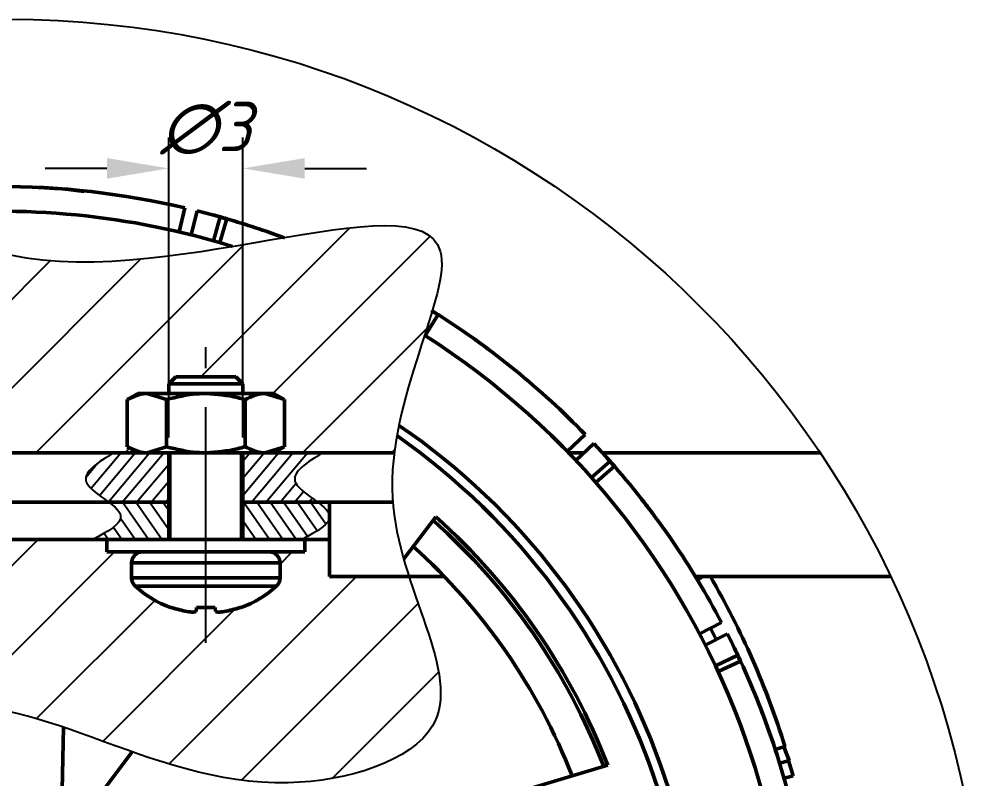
# Model space of a CAD drawing. Header units: inches. Extents: x -1846 to 3013, y 0 to 1997.
# Drawn here: x 881.2 to 959.3, y 404.9 to 466.3 of the extents above; entities that cross this region are included whole.
import ezdxf

# ---------------------------------------------------------------- set-up
doc = ezdxf.new("R2010")
doc.units = ezdxf.units.IN
doc.linetypes.add('CENTER2', pattern=[28.575000000000003, 19.05, -3.175, 3.175, -3.175])
for name, color, linetype, lineweight in [('Basic', 7, 'Continuous', 50), ('Center', 1, 'CENTER2', 25), ('Thin', 3, 'Continuous', 25)]:
    doc.layers.add(name, color=color, linetype=linetype, lineweight=lineweight)
doc.styles.get("Standard").update_dxf_attribs({"font": '', "height": 4})
doc.styles.get('Standard').set_extended_font_data('TCVN 7284', italic=True)
doc.dimstyles.new('TCVN 7284', dxfattribs={"dimscale": 2, "dimtxt": 4, "dimasz": 2.5, "dimexe": 1.25, "dimexo": 0.625, "dimtad": 1, "dimtoh": 1, "dimdec": 0, "dimlfac": 0.66, "dimtxsty": 'Standard', "dimcen": 2.5, "dimclrd": 7, "dimclre": 7, "dimclrt": 7, "dimadec": 0, "dimazin": 0, "dimtfac": 1, "dimtdec": 0, "dimtofl": 0, "dimtmove": 0, "dimatfit": 3, "dimfxl": 1, "dimlwd": 25, "dimlwe": 25, "dimarcsym": 0})
pattern_1 = [(45, (176.6523701505866, -820.6330048262564), (-3.592102448427662, 3.592102448427662), [])]

# ---------------------------------------------------------------- blocks, each defined once
blk = doc.blocks.new('*D11')
at = {"layer": 'Basic', "color": 7, "linetype": 'Continuous', "lineweight": 25, "transparency": 16777216}
for p, q in [((893.2724919012253, 432.4950244514224), (893.2724919012253, 456.748732248861)), ((899.2724919012253, 432.4950244514224), (899.2724919012253, 456.748732248861)), ((888.2724919012253, 454.248732248861), (883.2724919012253, 454.248732248861)), ((904.2724919012253, 454.248732248861), (909.2724919012253, 454.248732248861))]:
    blk.add_line(p, q, dxfattribs=at)
at = {"layer": 'Basic', "color": 7, "transparency": 16777216}
for points in [[(888.2724919012253, 455.0820655821943), (888.2724919012253, 453.4153989155276), (893.2724919012253, 454.248732248861)], [(904.2724919012253, 455.0820655821943), (904.2724919012253, 453.4153989155276), (899.2724919012253, 454.248732248861)]]:
    blk.add_solid(points, dxfattribs=at)
at = {"layer": 'Defpoints', "color": 0, "transparency": 16777216}
for p in [(899.2724919012253, 454.248732248861), (893.2724919012253, 431.2450244514224), (899.2724919012253, 431.2450244514224)]:
    blk.add_point(p, dxfattribs=at)
at = {"layer": 'Basic', "color": 7, "transparency": 16777216, "insert": (896.2724919012253, 457.498732248861), "char_height": 4, "attachment_point": 5}
blk.add_mtext('∅3', dxfattribs=at)

msp = doc.modelspace()

# ---------------------------------------------------------------- hatches: boundary and pattern name
at = {"layer": 'Thin'}
h = msp.add_hatch(dxfattribs=at)
h.set_pattern_fill('ANSI31', color=256, scale=1.6)
h.set_pattern_definition(pattern_1)
edge = h.paths.add_edge_path()
edge.add_spline(control_points=[(913.9636573253802, 440.7578021286162), (914.1680311053133, 441.3891377972058), (914.3628704938055, 441.9973595599066), (914.5384663391196, 442.5778963438869)], knot_values=[38.11097613657608, 38.11097613657608, 38.11097613657608, 38.11097613657608, 38.58466875949338, 38.58466875949338, 38.58466875949338, 38.58466875949338], degree=3, periodic=0)
edge.add_spline(control_points=[(914.5384663391196, 442.5778963438869), (914.5539243646581, 442.6290020657615), (914.5692332603385, 442.6798932399855), (914.5843864024591, 442.7305667481186)], knot_values=[38.58466875949338, 38.58466875949338, 38.58466875949338, 38.58466875949338, 38.62636879316722, 38.62636879316722, 38.62636879316722, 38.62636879316722], degree=3, periodic=0)
edge.add_spline(control_points=[(914.5843864024591, 442.7305667481186), (914.5844460759345, 442.7307663017344), (914.5845057469924, 442.7309658519747), (914.5845654156365, 442.7311653988394)], knot_values=[38.62636879316722, 38.62636879316722, 38.62636879316722, 38.62636879316722, 38.62653300900323, 38.62653300900323, 38.62653300900323, 38.62653300900323], degree=3, periodic=0)
edge.add_spline(control_points=[(914.5845654156365, 442.7311653988394), (915.1892397233387, 444.7533474926917), (916.4608808251869, 450.72858260604), (909.2232283465728, 449.7741316152322), (902.5769009365386, 448.646451562783)], knot_values=[38.62653300900323, 38.62653300900323, 38.62653300900323, 38.62653300900323, 40.29067503344459, 44.56123976571877, 44.56123976571877, 44.56123976571877, 44.56123976571877], degree=3, periodic=0)
edge.add_spline(control_points=[(902.5769009365386, 448.646451562783), (902.5764222557718, 448.6463703451844), (902.5759435675463, 448.6462891252989), (902.5754648718612, 448.6462079031279)], knot_values=[44.56123976571877, 44.56123976571877, 44.56123976571877, 44.56123976571877, 44.56154733967228, 44.56154733967228, 44.56154733967228, 44.56154733967228], degree=3, periodic=0)
edge.add_spline(control_points=[(902.5754648718612, 448.6462079031279), (901.2461807641012, 448.4206630642319), (899.8593802214946, 448.1774932892862), (898.4388063432361, 447.9418765564545)], knot_values=[44.56154733967228, 44.56154733967228, 44.56154733967228, 44.56154733967228, 45.41564563453576, 45.41564563453576, 45.41564563453576, 45.41564563453576], degree=3, periodic=0)
edge.add_spline(control_points=[(898.4388063432361, 447.9418765564545), (891.9845651794894, 446.8713745296435), (881.8750345055123, 445.5784742334912), (874.8223009023386, 449.3160827869232), (872.8804836521658, 450.438192415318)], knot_values=[45.41564563453576, 45.41564563453576, 45.41564563453576, 45.41564563453576, 49.29615931774714, 50.90130278334827, 50.90130278334827, 50.90130278334827, 50.90130278334827], degree=3, periodic=0)
edge.add_spline(control_points=[(872.8804836521658, 450.438192415318), (869.6677869695523, 452.2946997052562), (863.7708912645267, 456.2566732667527), (856.6163414801031, 452.9034155879202), (852.9549497168991, 451.1873621093481)], knot_values=[50.90130278334827, 50.90130278334827, 50.90130278334827, 50.90130278334827, 53.55697961730271, 56.34055631967582, 56.34055631967582, 56.34055631967582, 56.34055631967582], degree=3, periodic=0)
edge.add_spline(control_points=[(852.9549497168991, 451.1873621093481), (849.5420851459439, 447.7005452365196), (846.1292205749887, 444.2137283636915), (844.7935680240553, 440.5186780611151)], knot_values=[0, 0, 0, 0, 3.105272690179789, 3.105272690179789, 3.105272690179789, 3.105272690179789], degree=3, periodic=0)
edge.add_spline(control_points=[(844.7935680240553, 440.5186780611151), (844.2165232906791, 438.9222978384518), (843.8821817347125, 436.0345758450616), (845.2792879348754, 432.9732821116603), (846.0279891436749, 431.6355513383072)], knot_values=[3.105272690179789, 3.105272690179789, 3.105272690179789, 3.105272690179789, 4.446850071446828, 5.474395939148155, 5.474395939148155, 5.474395939148155, 5.474395939148155], degree=3, periodic=0)
edge.add_spline(control_points=[(846.0279891436749, 431.6355513383072), (846.0385603851437, 431.6166633295005), (846.0491600835667, 431.5977733323156), (846.0597877239125, 431.5788814105857)], knot_values=[5.474395939148155, 5.474395939148155, 5.474395939148155, 5.474395939148155, 5.48890431092603, 5.48890431092603, 5.48890431092603, 5.48890431092603], degree=3, periodic=0)
edge.add_spline(control_points=[(846.0597877239125, 431.5788814105857), (846.1223563247995, 431.4676581218449), (846.1858934163756, 431.3563681267718), (846.2502939005999, 431.2450244514224)], knot_values=[5.48890431092603, 5.48890431092603, 5.48890431092603, 5.48890431092603, 5.574320122325622, 5.574320122325622, 5.574320122325622, 5.574320122325622], degree=3, periodic=0)
edge.add_line((846.2502939006008, 431.2450244514224), (858.7724919012262, 431.2450244514224))
edge.add_line((858.7724919012253, 431.2450244514224), (857.9216389401399, 431.7362646375462))
edge.add_line((857.9216389401399, 431.7362646375462), (857.9216389401399, 435.5537842652988))
edge.add_line((857.9216389401399, 435.5537842652988), (858.7724919012253, 436.0450244514226))
edge.add_line((858.7724919012253, 436.0450244514226), (859.509352180411, 436.0450244514226))
edge.add_line((859.509352180411, 436.0450244514226), (861.2724919012253, 436.0450244514226))
edge.add_line((861.2724919012253, 436.0450244514226), (861.2724919012253, 436.8217171408695))
edge.add_line((861.2724919012253, 436.8217171408695), (861.8381773261744, 437.3874025658189))
edge.add_line((861.8381773261754, 437.3874025658191), (866.706806476277, 437.3874025658191))
edge.add_line((866.7068064762761, 437.3874025658191), (867.2724919012253, 436.8217171408697))
edge.add_line((867.2724919012253, 436.8217171408695), (867.2724919012253, 436.0450244514226))
edge.add_line((867.2724919012253, 436.0450244514226), (869.0356316220395, 436.0450244514226))
edge.add_line((869.0356316220405, 436.0450244514226), (869.7724919012262, 436.0450244514226))
edge.add_line((869.7724919012253, 436.0450244514226), (870.6233448623116, 435.5537842652988))
edge.add_line((870.6233448623116, 435.5537842652988), (870.6233448623116, 431.7362646375462))
edge.add_line((870.6233448623116, 431.7362646375462), (869.7724919012253, 431.2450244514224))
edge.add_line((869.7724919012253, 431.2450244514224), (890.7724919012253, 431.2450244514224))
edge.add_line((890.7724919012253, 431.2450244514224), (889.9216389401399, 431.7362646375462))
edge.add_line((889.9216389401399, 431.7362646375462), (889.9216389401399, 435.5537842652988))
edge.add_line((889.9216389401399, 435.5537842652988), (890.7724919012253, 436.0450244514226))
edge.add_line((890.7724919012253, 436.0450244514226), (891.509352180411, 436.0450244514226))
edge.add_line((891.509352180411, 436.0450244514226), (893.2724919012253, 436.0450244514226))
edge.add_line((893.2724919012253, 436.0450244514226), (893.2724919012253, 436.8217171408695))
edge.add_line((893.2724919012253, 436.8217171408695), (893.8381773261744, 437.3874025658189))
edge.add_line((893.8381773261754, 437.3874025658191), (898.706806476277, 437.3874025658191))
edge.add_line((898.7068064762761, 437.3874025658191), (899.2724919012253, 436.8217171408697))
edge.add_line((899.2724919012253, 436.8217171408695), (899.2724919012253, 436.0450244514226))
edge.add_line((899.2724919012253, 436.0450244514226), (901.0356316220395, 436.0450244514226))
edge.add_line((901.0356316220405, 436.0450244514226), (901.7724919012262, 436.0450244514226))
edge.add_line((901.7724919012253, 436.0450244514226), (902.6233448623116, 435.5537842652988))
edge.add_line((902.6233448623116, 435.5537842652988), (902.6233448623116, 431.7362646375462))
edge.add_line((902.6233448623116, 431.7362646375462), (901.7724919012253, 431.2450244514224))
edge.add_line((901.7724919012253, 431.2450244514224), (911.5098785050695, 431.2450244514224))
edge.add_spline(control_points=[(911.5098785050686, 431.2450244514215), (911.5680612014048, 431.7096980677192), (911.6394714473063, 432.1733884003355), (911.7217703518618, 432.6349942984197)], knot_values=[35.97891207341614, 35.97891207341614, 35.97891207341614, 35.97891207341614, 36.2736523685154, 36.2736523685154, 36.2736523685154, 36.2736523685154], degree=3, periodic=0)
edge.add_spline(control_points=[(911.7217703518618, 432.6349942984197), (911.7715772497086, 432.9143559489247), (911.8253722404024, 433.1929541520011), (911.8826368865939, 433.4705448271205)], knot_values=[36.2736523685154, 36.2736523685154, 36.2736523685154, 36.2736523685154, 36.45202776547431, 36.45202776547431, 36.45202776547431, 36.45202776547431], degree=3, periodic=0)
edge.add_spline(control_points=[(911.8826368865939, 433.4705448271205), (912.4152164527168, 436.0522270892124), (913.2479072104034, 438.5467622509535), (913.9636573253802, 440.7578021286162)], knot_values=[36.45202776547431, 36.45202776547431, 36.45202776547431, 36.45202776547431, 38.11097613657608, 38.11097613657608, 38.11097613657608, 38.11097613657608], degree=3, periodic=0)
h = msp.add_hatch(dxfattribs=at)
h.set_pattern_fill('ANSI31', color=256, scale=0.28, angle=5)
h.set_pattern_definition([(49.99999999999999, (176.6523701505866, -820.6330048262564), (-0.6810135099327714, 0.5714381850113335), [])])
edge = h.paths.add_edge_path()
edge.add_line((861.2724919012253, 427.2450244514224), (861.2724919012253, 431.2450244514224))
edge.add_line((861.2724919012253, 431.2450244514224), (857.5436332723693, 431.2450244514224))
edge.add_spline(control_points=[(857.5436332723693, 431.2450244514224), (856.26721193499, 430.4710355099627), (854.0918751448862, 429.1519674481996), (856.2560794284636, 427.7945611210015), (856.9947340174112, 427.2450244514224)], knot_values=[0, 0, 0, 0, 0.8256060799085844, 1.407036397123466, 1.407036397123466, 1.407036397123466, 1.407036397123466], degree=3, periodic=0)
edge.add_line((856.9947340174112, 427.2450244514224), (861.2724919012262, 427.2450244514224))
edge = h.paths.add_edge_path()
edge.add_line((872.0635944154765, 431.2450244514224), (867.2724919012253, 431.2450244514224))
edge.add_line((867.2724919012253, 431.2450244514224), (867.2724919012253, 427.2450244514224))
edge.add_line((867.2724919012253, 427.2450244514224), (872.4082774992967, 427.2450244514224))
edge.add_spline(control_points=[(872.4082774992976, 427.2450244514224), (871.6571445861846, 427.8114811547811), (869.435416521239, 429.1692622846548), (871.5523644512405, 430.4887127917503), (872.7988601155193, 431.2450244514224)], knot_values=[0.01886335774924852, 0.01886335774924852, 0.01886335774924852, 0.01886335774924852, 0.6190167807937274, 1.425759502953063, 1.425759502953063, 1.425759502953063, 1.425759502953063], degree=3, periodic=0)
edge = h.paths.add_edge_path()
edge.add_line((893.2724919012253, 427.2450244514224), (893.2724919012253, 431.2450244514224))
edge.add_line((893.2724919012253, 431.2450244514224), (888.8328169912238, 431.2450244514224))
edge.add_spline(control_points=[(888.8328169912238, 431.2450244514224), (887.5863213269458, 430.4887127917503), (885.4693733969434, 429.1692622846548), (887.691101461889, 427.8114811547811), (888.442234375002, 427.2450244514224)], knot_values=[0.01886335774924851, 0.01886335774924851, 0.01886335774924851, 0.01886335774924851, 0.8256060799085844, 1.425759502953063, 1.425759502953063, 1.425759502953063, 1.425759502953063], degree=3, periodic=0)
edge.add_line((888.442234375002, 427.2450244514224), (893.2724919012262, 427.2450244514224))
edge = h.paths.add_edge_path()
edge.add_spline(control_points=[(905.3388478253592, 427.2450244514224), (904.5877149122462, 427.8114811547811), (902.3659868473005, 429.1692622846548), (904.482934777303, 430.4887127917503), (905.7294304415809, 431.2450244514224)], knot_values=[0.01886335774924852, 0.01886335774924852, 0.01886335774924852, 0.01886335774924852, 0.6190167807937274, 1.425759502953063, 1.425759502953063, 1.425759502953063, 1.425759502953063], degree=3, periodic=0)
edge.add_line((904.994164741539, 431.2450244514224), (899.2724919012262, 431.2450244514224))
edge.add_line((899.2724919012253, 431.2450244514224), (899.2724919012253, 427.2450244514224))
edge.add_line((899.2724919012253, 427.2450244514224), (905.3388478253582, 427.2450244514224))
h = msp.add_hatch(dxfattribs=at)
h.set_pattern_fill('ANSI31', color=256, scale=0.28, angle=80)
h.set_pattern_definition([(125, (176.6523701505866, -820.6330048262564), (-0.7282261673729137, -0.50990945191608), [])])
edge = h.paths.add_edge_path()
edge.add_line((861.2724919012253, 424.2450244514224), (861.2724919012253, 427.2450244514224))
edge.add_line((861.2724919012253, 427.2450244514224), (856.9947340174103, 427.2450244514224))
edge.add_spline(control_points=[(856.9947340174112, 427.2450244514224), (857.5145981110982, 426.8582612918161), (858.731438001003, 425.8108173464751), (857.0048169009533, 424.853184954767), (855.8727872628187, 424.245024451422)], knot_values=[1.407036397123466, 1.407036397123466, 1.407036397123466, 1.407036397123466, 1.816246262498185, 2.531669368824122, 2.531669368824122, 2.531669368824122, 2.531669368824122], degree=3, periodic=0)
edge.add_line((856.9442896803548, 424.2450244514224), (861.2724919012253, 424.2450244514224))
edge = h.paths.add_edge_path()
edge.add_spline(control_points=[(871.1166753963644, 424.2450244514224), (872.2826304333776, 424.8708388690342), (874.0669954277446, 425.8285784938979), (872.8969982929593, 426.8764622904417), (872.4082774992976, 427.2450244514224)], knot_values=[1.425759502953063, 1.425759502953063, 1.425759502953063, 1.425759502953063, 2.161986335596903, 2.552473095142025, 2.552473095142025, 2.552473095142025, 2.552473095142025], degree=3, periodic=0)
edge.add_line((872.4082774992976, 427.2450244514224), (867.2724919012253, 427.2450244514224))
edge.add_line((867.2724919012253, 427.2450244514224), (867.2724919012253, 424.2450244514224))
edge.add_line((867.2724919012253, 424.2450244514224), (871.1166753963635, 424.2450244514224))
edge = h.paths.add_edge_path()
edge.add_line((893.2724919012253, 424.2450244514224), (893.2724919012253, 427.2450244514224))
edge.add_line((893.2724919012253, 427.2450244514224), (888.4422343750011, 427.2450244514224))
edge.add_spline(control_points=[(888.442234375002, 427.2450244514224), (888.9309551686638, 426.8764622904417), (890.100952303449, 425.8285784938979), (888.316587309082, 424.8708388690342), (887.1506322720688, 424.2450244514224)], knot_values=[1.425759502953063, 1.425759502953063, 1.425759502953063, 1.425759502953063, 1.816246262498185, 2.552473095142025, 2.552473095142025, 2.552473095142025, 2.552473095142025], degree=3, periodic=0)
edge.add_line((888.174235558251, 424.2450244514224), (888.2724919012262, 424.2450244514224))
edge.add_line((888.2724919012262, 424.2450244514224), (893.2724919012253, 424.2450244514224))
edge = h.paths.add_edge_path()
edge.add_spline(control_points=[(904.0472457224259, 424.2450244514224), (905.0882931213446, 424.8037959743191), (906.1293405202641, 425.3625674972158), (906.2724919012253, 425.9487358283762)], knot_values=[1.895117532699472, 1.895117532699472, 1.895117532699472, 1.895117532699472, 2.552473095142026, 2.552473095142026, 2.552473095142026, 2.552473095142026], degree=3, periodic=0)
edge.add_line((906.2724919012253, 425.9487358283767), (906.2724919012253, 426.2178646906353))
edge.add_spline(control_points=[(906.2724919012217, 426.2178646906417), (906.1892254251034, 426.5523520491696), (905.8012996316293, 426.8962726911567), (905.3388478253592, 427.2450244514224)], knot_values=[1.425759502953063, 1.425759502953063, 1.425759502953063, 1.425759502953063, 1.795257403631838, 1.795257403631838, 1.795257403631838, 1.795257403631838], degree=3, periodic=0)
edge.add_line((905.3388478253592, 427.2450244514224), (899.2724919012253, 427.2450244514224))
edge.add_line((899.2724919012253, 427.2450244514224), (899.2724919012253, 424.2450244514224))
edge.add_line((899.2724919012253, 424.2450244514224), (904.047245722425, 424.2450244514224))
h = msp.add_hatch(dxfattribs=at)
h.set_pattern_fill('ANSI31', color=256, scale=1.6)
h.set_pattern_definition(pattern_1)
edge = h.paths.add_edge_path()
edge.add_spline(control_points=[(870.3030892189545, 408.6613832732877), (871.5089125516761, 409.3526637929516), (873.5951909984469, 410.4244229792179), (875.8040368753173, 410.7145950576581), (876.799849300889, 410.7234442456332)], knot_values=[18.87042433132445, 18.87042433132445, 18.87042433132445, 18.87042433132445, 19.99110373480647, 20.87166120097929, 20.87166120097929, 20.87166120097929, 20.87166120097929], degree=3, periodic=0)
edge.add_spline(control_points=[(876.799849300889, 410.7234442456332), (879.3027218454308, 410.7456857733104), (881.95661020843, 410.017268108851), (884.7643065225002, 409.054074694678)], knot_values=[20.87166120097929, 20.87166120097929, 20.87166120097929, 20.87166120097929, 23.08485220902631, 23.08485220902631, 23.08485220902631, 23.08485220902631], degree=3, periodic=0)
edge.add_spline(control_points=[(884.7643065225002, 409.054074694678), (886.5569366143081, 408.4391045179444), (888.4122656012514, 407.7284294052209), (890.3310201875711, 407.056317579374)], knot_values=[23.08485220902631, 23.08485220902631, 23.08485220902631, 23.08485220902631, 24.49790845020978, 24.49790845020978, 24.49790845020978, 24.49790845020978], degree=3, periodic=0)
edge.add_spline(control_points=[(890.3310201875711, 407.056317579374), (892.9967755237021, 406.1225422550027), (895.7849547829937, 405.2632016843585), (898.6975067339972, 404.8383566406177)], knot_values=[24.49790845020978, 24.49790845020978, 24.49790845020978, 24.49790845020978, 26.46108927700548, 26.46108927700548, 26.46108927700548, 26.46108927700548], degree=3, periodic=0)
edge.add_spline(control_points=[(898.6975067339972, 404.8383566406177), (900.079618413567, 404.6367522377303), (902.5812528045371, 404.4526711032262), (905.1716881446009, 404.697619561139), (906.2724919012253, 404.881757873421)], knot_values=[26.46108927700548, 26.46108927700548, 26.46108927700548, 26.46108927700548, 27.39268987863171, 28.11380434230396, 28.11380434230396, 28.11380434230396, 28.11380434230396], degree=3, periodic=0)
edge.add_spline(control_points=[(906.2724919012253, 404.881757873421), (909.9599119807081, 405.4985756359168), (917.8883615982922, 409.0030064056017), (914.2517517549595, 416.41788419175), (912.7035589428051, 421.2450244514224)], knot_values=[28.11380434230396, 28.11380434230396, 28.11380434230396, 28.11380434230396, 30.52935928290665, 33.81898774493276, 33.81898774493276, 33.81898774493276, 33.81898774493276], degree=3, periodic=0)
edge.add_line((912.7035589428051, 421.2450244514224), (906.2724919012262, 421.2450244514224))
edge.add_line((906.2724919012253, 421.2450244514224), (906.2724919012253, 424.2450244514224))
edge.add_line((906.2724919012253, 424.2450244514224), (904.2724919012253, 424.2450244514224))
edge.add_line((904.2724919012262, 424.2450244514224), (904.2724919012262, 423.2450244514224))
edge.add_line((904.2724919012262, 423.2450244514224), (901.3724919012257, 423.2450244514229))
edge.add_arc((901.3724919012257, 422.3450244514228), 0.900000000000091, 0, 90, ccw=False)
edge.add_line((902.2724919012253, 422.3450244514228), (902.2724919012253, 421.1279336492179))
edge.add_arc((901.3724919012257, 421.127933649217), 0.9000000000000449, -47.50726717769862, 5.792344381916337e-11, ccw=False)
edge.add_arc((896.2724919012271, 426.6950244514231), 8.449999999999878, 289.82503240270796, 312.49273282227296, ccw=False)
edge.add_line((899.1383005852167, 418.7458332606942), (899.0367357038385, 418.7458332606942))
edge.add_arc((896.2735094090949, 426.758537814996), 8.47578042604315, 280.16619983962806, 289.0270421754883, ccw=False)
edge.add_arc((896.7742360021748, 425.5118248165212), 7.165456061309458, 273.96401252023173, 277.9842121646001, ccw=False)
edge.add_arc((897.5028508336582, 419.764750215796), 1.420522928087785, 251.7310598041644, 260.5485091003095, ccw=False)
edge.add_line((897.0575485303971, 418.4158279615743), (897.0286768078204, 418.745833260694))
edge.add_line((897.0286768078204, 418.7458332606942), (895.5163069946311, 418.7458332606942))
edge.add_line((895.5163069946311, 418.7458332606942), (895.4874352720544, 418.4158279615746))
edge.add_arc((895.042132968787, 419.7647502158301), 1.420522928122514, 279.4514908995973, 288.2689401956497, ccw=False)
edge.add_arc((895.7707478002594, 425.5118248163516), 7.16545606113963, 262.0157878354149, 266.03598747978526, ccw=False)
edge.add_arc((896.2714743933448, 426.7585378149414), 8.475780425987292, 250.9729578244764, 259.8338001604516, ccw=False)
edge.add_line((893.508248098613, 418.7458332606942), (893.4066832172348, 418.7458332606942))
edge.add_arc((896.2724919012253, 426.6950244514231), 8.449999999999902, 227.5072671777243, 250.1749675972934, ccw=False)
edge.add_arc((891.1724919012258, 421.1279336492174), 0.899999999999838, 180, 227.5072671777243, ccw=False)
edge.add_line((890.2724919012253, 421.1279336492174), (890.2724919012253, 422.345024451423))
edge.add_arc((891.1724919012258, 422.3450244514228), 0.8999999999998636, 90, 179.9999999999855, ccw=False)
edge.add_line((891.1724919012258, 423.2450244514224), (888.2724919012262, 423.2450244514222))
edge.add_line((888.2724919012262, 423.2450244514224), (888.2724919012262, 424.2450244514224))
edge.add_line((888.2724919012262, 424.2450244514224), (885.1061713021118, 424.2450244514224))
edge.add_line((885.1061713021118, 424.2450244514224), (872.2724919012253, 424.2450244514224))
edge.add_line((872.2724919012262, 424.2450244514224), (872.2724919012262, 423.2450244514224))
edge.add_line((872.2724919012262, 423.2450244514224), (869.3724919012257, 423.2450244514229))
edge.add_arc((869.3724919012257, 422.3450244514228), 0.900000000000091, 0, 90, ccw=False)
edge.add_line((870.2724919012253, 422.3450244514228), (870.2724919012253, 421.1279336492179))
edge.add_arc((869.3724919012257, 421.127933649217), 0.9000000000000424, -47.50726717769862, 5.792344381916337e-11, ccw=False)
edge.add_arc((864.2724919012271, 426.6950244514231), 8.449999999999955, 289.82503240270876, 312.4927328222735, ccw=False)
edge.add_line((867.1383005852167, 418.7458332606942), (867.0367357038385, 418.7458332606942))
edge.add_arc((864.2735094090949, 426.7585378149955), 8.475780426042467, 280.16619983963074, 289.02704217548836, ccw=False)
edge.add_arc((864.7742360021748, 425.5118248165203), 7.16545606130857, 273.96401252023315, 277.9842121646058, ccw=False)
edge.add_arc((865.5028508336582, 419.764750215796), 1.420522928087777, 251.7310598041688, 260.54850910031405, ccw=False)
edge.add_line((865.0575485303971, 418.4158279615743), (865.0286768078204, 418.745833260694))
edge.add_line((865.0286768078204, 418.7458332606942), (863.5163069946311, 418.7458332606942))
edge.add_line((863.5163069946311, 418.7458332606942), (863.4874352720544, 418.4158279615746))
edge.add_arc((863.042132968787, 419.7647502158301), 1.420522928122399, 279.4514908996199, 288.2689401956656, ccw=False)
edge.add_arc((863.7707478002594, 425.5118248163511), 7.165456061138994, 262.01578783541356, 266.03598747978697, ccw=False)
edge.add_arc((864.2714743933448, 426.7585378149419), 8.475780425987875, 250.9729578244765, 259.8338001604502, ccw=False)
edge.add_line((861.508248098613, 418.7458332606942), (861.4066832172348, 418.7458332606942))
edge.add_arc((864.2724919012253, 426.6950244514231), 8.449999999999934, 227.5072671777243, 250.1749675972934, ccw=False)
edge.add_arc((859.1724919012258, 421.1279336492174), 0.8999999999998382, 180, 227.5072671777243, ccw=False)
edge.add_line((858.2724919012253, 421.1279336492174), (858.2724919012253, 422.345024451423))
edge.add_arc((859.1724919012258, 422.3450244514228), 0.8999999999998636, 90, 179.9999999999855, ccw=False)
edge.add_line((859.1724919012258, 423.2450244514224), (856.2724919012262, 423.2450244514222))
edge.add_line((856.2724919012262, 423.2450244514224), (856.2724919012262, 424.2450244514222))
edge.add_line((856.2724919012262, 424.2450244514224), (854.2724919012253, 424.2450244514224))
edge.add_line((854.2724919012253, 424.2450244514224), (854.2724919012253, 421.2450244514226))
edge.add_line((854.2724919012253, 421.2450244514224), (851.5764637637403, 421.2450244514224))
edge.add_spline(control_points=[(851.576463763703, 421.2450244516516), (851.8026274837639, 420.0137068920207), (851.3979586059922, 415.8146622051539), (838.1202500594536, 409.5916109200938), (848.3852558522485, 404.968990718556), (854.2724919012344, 404.2670798423213)], knot_values=[8.188346657290012, 8.188346657290012, 8.188346657290012, 8.188346657290012, 9.215141737459655, 11.83767060687538, 15.10465467858662, 15.10465467858662, 15.10465467858662, 15.10465467858662], degree=3, periodic=0)
edge.add_spline(control_points=[(854.2724919012344, 404.2670798423213), (856.168162452519, 404.0410668598905), (859.409832574006, 403.9853523998853), (862.0927606393725, 404.6406596930909), (863.1175364151331, 404.9854347877784)], knot_values=[15.10465467858662, 15.10465467858662, 15.10465467858662, 15.10465467858662, 16.15661275275405, 16.88474223010058, 16.88474223010058, 16.88474223010058, 16.88474223010058], degree=3, periodic=0)
edge.add_spline(control_points=[(863.1175364151331, 404.9854347877784), (865.9122027196945, 405.9256710448843), (868.1665443680504, 407.4365339983245), (870.3030892189545, 408.6613832732877)], knot_values=[16.88474223010058, 16.88474223010058, 16.88474223010058, 16.88474223010058, 18.87042433132445, 18.87042433132445, 18.87042433132445, 18.87042433132445], degree=3, periodic=0)

# ---------------------------------------------------------------- linework, layer by layer
at = {"layer": 'Basic'}
for p, q in [((884.3119723521559, 452.6172622571279), (884.8947892158867, 452.5726378821349)), ((884.965841936073, 452.5668423909095), (886.4382317460049, 452.3801299087494)), ((894.117948287314, 449.1116016210348), (894.5727349644912, 451.0592076074348)), ((895.098014501541, 448.8745890673212), (895.5834282479118, 450.8147884114181)), ((895.5834286594945, 450.8147883084451), (897.4458353328582, 450.3198373586878)), ((896.9039850081554, 448.3946365313408), (897.4458353328582, 450.3198373586878)), ((897.40368629359, 448.2518027775917), (897.9611522834621, 450.1725400501349)), ((897.4458357749081, 450.3198372342725), (897.949629127459, 450.1328372599504)), ((913.9973801576962, 440.7362932077516), (915.0733990808221, 442.4221708062372)), ((914.5384663391196, 442.5778963438869), (914.6204545348874, 442.7086831009041)), ((914.5843864024591, 442.730566748119), (914.6204545348874, 442.7086831009041)), ((914.6204549239792, 442.7086828569876), (915.0511571250099, 442.3873227062262)), ((893.2724919012253, 436.8217171408695), (893.8381773261754, 437.3874025658191)), ((893.2724919012253, 436.0450244514226), (893.2724919012253, 436.8217171408695)), ((893.2724919012253, 436.8217171408695), (899.2724919012253, 436.8217171408695)), ((898.7068064762761, 437.3874025658191), (893.8381773261754, 437.3874025658191)), ((899.2724919012253, 436.8217171408695), (898.7068064762761, 437.3874025658191)), ((899.2724919012253, 436.8217171408695), (899.2724919012253, 436.0450244514226)), ((890.7724919012253, 436.0450244514226), (889.9216389401399, 435.5537842652988)), ((890.7724919012253, 436.0450244514226), (891.509352180411, 436.0450244514226)), ((893.0970654206831, 435.5537842652988), (891.509352180411, 436.0450244514226)), ((896.2724919012253, 436.0450244514226), (891.509352180411, 436.0450244514226)), ((896.2724919012253, 436.0450244514226), (901.0356316220405, 436.0450244514226)), ((902.6233448623116, 435.5537842652988), (901.0356316220405, 436.0450244514226)), ((901.0356316220405, 436.0450244514226), (901.7724919012253, 436.0450244514226)), ((902.6233448623116, 435.5537842652988), (901.7724919012253, 436.0450244514226)), ((889.9216389401399, 431.7362646375462), (889.9216389401399, 435.5537842652988)), ((893.0970654206831, 431.7362646375462), (893.0970654206831, 435.5537842652988)), ((899.4479183817684, 431.7362646375453), (899.4479183817684, 435.5537842652988)), ((902.6233448623116, 431.7362646375462), (902.6233448623116, 435.5537842652988)), ((925.5022527433684, 431.3499436788064), (926.9377989347959, 432.7424978545126)), ((889.9216389401399, 431.7362646375462), (890.7724919012253, 431.2450244514224)), ((893.0970654206831, 431.7362646375462), (891.509352180411, 431.2450244514224)), ((902.6233448623116, 431.7362646375462), (901.0356316220405, 431.2450244514224)), ((901.7724919012253, 431.2450244514224), (902.6233448623116, 431.7362646375462)), ((926.1985982477072, 430.6206922314508), (927.6559052361463, 431.9904572994268)), ((927.6559055267207, 431.9904569902823), (928.9550710341791, 430.5671846888985)), ((846.2502939005972, 431.2450244514224), (911.5098785050595, 431.2450244514224)), ((893.2724919012253, 424.2450244514224), (893.2724919012253, 431.2450244514224)), ((899.2724919012253, 431.2450244514224), (899.2724919012253, 424.2450244514224)), ((925.6037977809601, 431.2450244514224), (926.8628316469549, 431.2450244514224)), ((927.4583953851925, 429.2405490939694), (928.9550710341791, 430.5671846888985)), ((928.3363376841389, 431.2450244514224), (945.9543215192825, 431.245024451422)), ((945.9543215192825, 431.2450244514224), (928.3363376841389, 431.2450244514224)), ((928.9550713387907, 430.5671843452432), (929.2777894574592, 430.137498706254)), ((927.8015490995385, 428.8502307825796), (929.3089483020958, 430.1646689302783)), ((885.1736848121454, 427.2450244514224), (867.2724919012253, 427.2450244514224)), ((893.2724919012253, 427.2450244514224), (885.1736848121463, 427.2450244514224)), ((911.3910486953318, 427.2450244514224), (899.2724919012253, 427.2450244514224)), ((906.2724919012253, 421.2450244514224), (906.2724919012253, 427.2450244514224)), ((914.8650945948357, 426.0696537333882), (912.272432092439, 422.6649660135212)), ((888.2724919012262, 424.2450244514224), (854.2724919012253, 424.2450244514224)), ((906.2724919012253, 424.2450244514224), (885.1061713021118, 424.2450244514224)), ((888.2724919012262, 424.2450244514224), (888.2724919012262, 423.2450244514224)), ((904.2724919012262, 423.2450244514224), (904.2724919012262, 424.2450244514224)), ((904.2724919012262, 423.2450244514224), (888.2724919012262, 423.2450244514224)), ((890.2724919012262, 422.3450244514228), (890.2724919012262, 421.1279336492174)), ((902.2724919012262, 422.3450244514228), (890.2724919012262, 422.3450244514228)), ((902.2724919012262, 421.1279336492174), (902.2724919012262, 422.3450244514228)), ((906.2724919012253, 421.2450244514224), (912.7035589428051, 421.2450244514224)), ((915.5570494299573, 421.2450244514224), (912.7035589428051, 421.2450244514224)), ((951.6454751790397, 421.2450244514224), (935.8562299349178, 421.2450244514224)), ((936.0180511645594, 420.9792551867771), (936.4699752021806, 421.2450244514224)), ((902.2724919012262, 421.1279336492174), (890.2724919012262, 421.1279336492174)), ((901.9804389210931, 420.4643069310736), (890.5645448813584, 420.4643069310736)), ((893.5082480986121, 418.7458332606942), (893.406683217233, 418.7458332606942)), ((895.5163069946311, 418.7458332606942), (895.4874352720544, 418.4158279615743)), ((897.0286768078204, 418.7458332606942), (895.5163069946311, 418.7458332606942)), ((897.0575485303971, 418.4158279615743), (897.0286768078204, 418.7458332606942)), ((899.1383005852194, 418.7458332606942), (899.0367357038394, 418.7458332606942)), ((936.1959532556239, 416.6027971919715), (937.9656775880594, 417.5345030399634)), ((936.6586379994023, 415.7069023528505), (938.4428212300809, 416.6106114871203)), ((937.0731149949497, 417.0553481856517), (937.5291471491164, 416.140386251472)), ((938.4428214217896, 416.6106111086341), (939.2883794532072, 414.8789741157401)), ((937.4785732460696, 414.027738841209), (939.2883794532072, 414.8789741157401)), ((937.6978614480031, 413.5565535906265), (939.5145204114515, 414.3930643260768)), ((939.2883796486622, 414.8789737001856), (939.4769689822715, 414.3757731480003)), ((884.7643065225002, 409.054074694678), (884.5642164074161, 400.1629602356101)), ((942.3110975642212, 407.2552312534139), (943.0933772814988, 407.4964361985006)), ((943.0120217380872, 407.4713513612654), (943.4306535556807, 406.3668446719997)), ((943.0332474363113, 407.4778960066927), (943.1518834792168, 407.1023439849554)), ((890.3310201875711, 407.0563175793735), (884.9728401784596, 400.0199487265066)), ((942.5972579043946, 406.1260925271284), (943.4306535556807, 406.3668446719997)), ((943.3881085856265, 406.3545542397445), (943.7750344739488, 405.1297089392477)), ((928.7787107892673, 405.9839339497215), (919.3485954876587, 403.152825320882)), ((942.9662480521074, 404.9130229751576), (943.7750344791566, 405.1297089198137))]:
    msp.add_line(p, q, dxfattribs=at)
for centre, radius, start, end in [((879.564774617661, 386.7882100562223), 66.00000000000006, 76.85634489123916, 90.17903592302429), ((879.564774617661, 386.7882100562223), 64.0000000000002, 72.84805447758862, 95.99502142376326), ((879.564774617661, 386.7882100562223), 66.00000000000013, 73.81526737878846, 74.83881047839655), ((879.564774617661, 386.7882100562223), 66.00000000000016, 69.59409883598985, 73.81539955938572), ((879.564774617661, 386.7882100562223), 66.00000000000009, 57.45163101517146, 57.95380121011102), ((879.564774617661, 386.7882100562223), 66.00000000000011, 44.12907216395646, 57.45176319576316), ((879.564774617661, 386.7882100562223), 64.0000000000002, 122.9063086503248, 57.4875715264597), ((880.2724919012262, 387.2450244514224), 56.00000000000009, 127.6575851023375, 55.6347216726509), ((879.564774617661, 386.7882100562223), 56.00000000000002, 126.7890938006437, 54.95412892232314), ((879.564774617661, 386.7882100562223), 66.00000000000007, 41.08799465151002, 42.11153775113512), ((879.564774617661, 386.7882100562223), 66.00000000000003, 27.76543580031355, 41.08812683210093), ((880.2724919012262, 387.2450244514224), 51.99999999999993, 21.12253033350048, 48.29907876198313), ((880.2724919012262, 387.2450244514224), 51.65004534589625, 21.15248178238977, 48.26912731312676), ((880.2724919012262, 387.2450244514224), 48.99999999999995, 21.39322141001638, 48.02838768546897), ((891.1724919012258, 422.3450244514228), 0.8999999999998636, 90, 180), ((901.3724919012257, 422.3450244514228), 0.900000000000091, 0, 90), ((880.0233836226453, 388.0496909728284), 66.0000000000001, 17.13641042808705, 30.19599937156604), ((891.1724919012258, 421.1279336492174), 0.8999999999998726, 180, 227.5072671777356), ((896.2724919012262, 426.6950244514231), 8.45000000000015, 227.5072671776982, 250.1749675972671), ((896.2724919012262, 426.6950244514231), 8.45000000000015, 289.8250324027329, 312.4927328223018), ((901.3724919012257, 421.1279336492174), 0.900000000000091, 312.4927328223018, 0), ((896.2714743933448, 426.7585378149419), 8.475780425987823, 250.9729578244566, 259.8338001603844), ((895.7707478002594, 425.511824816352), 7.165456061140029, 262.0157878353417, 266.0359874798147), ((895.0421329687861, 419.7647502158301), 1.420522928122484, 279.4514908997124, 288.2689401957124), ((897.5028508336582, 419.7647502157964), 1.420522928088273, 251.7310598041804, 260.5485091003667), ((896.7742360021748, 425.5118248165212), 7.165456061309506, 273.9640125202628, 277.9842121645793), ((896.273509409094, 426.7585378149955), 8.475780426042785, 280.1661998396155, 289.02704217549), ((879.564774617661, 386.7882100562223), 66.00000000000003, 24.72435828788668, 25.7479013874991), ((879.564774617661, 386.7882100562223), 66.00000000000004, 11.40179943669407, 24.72449046848935)]:
    msp.add_arc(centre, radius, start, end, dxfattribs=at)
for points, knots in [([(882.8011623149832, 452.7088122582094), (882.8295521894124, 452.7075141025229), (882.8864567368964, 452.7049120846062), (883.3560526064484, 452.6793945597877), (883.849380911327, 452.6513741352686), (884.2309894475966, 452.6222530348153), (884.3118866444165, 452.6160796524849)], [0, 0, 0, 0, 0.3040915481797683, 0.6095198478520465, 0.9172221092557116, 1, 1, 1, 1]), ([(901.2420456800264, 449.1267689045684), (901.2689198323433, 449.1175249813963), (901.3227862726599, 449.0989964998302), (901.7661710924222, 448.9422121690517), (902.2316218687938, 448.7763401239121), (902.589568215928, 448.6408870840081), (902.6654492650723, 448.6121723929367)], [0, 0, 0, 0, 0.3040915481797784, 0.6095198478520626, 0.9172221092557395, 1, 1, 1, 1]), ([(917.9267654632931, 440.4944262547191), (917.9499467095011, 440.4779854517423), (917.9964111040135, 440.445031573909), (918.3776644727986, 440.1696821712179), (918.777529666906, 439.8793964720766), (919.0828151406477, 439.6485850924431), (919.1475326107984, 439.5996553861299)], [0, 0, 0, 0, 0.3040915481797752, 0.6095198478520628, 0.9172221092557346, 1, 1, 1, 1]), ([(891.509352180411, 436.0450244514226), (891.4717409842342, 436.0445344292388), (890.9355891312143, 436.037549107616), (890.4101854304699, 435.7868742315908), (889.9216389401399, 435.5537842652988)], [0, 0, 0, 0, 0.0701502679978311, 0.9999999999999999, 0.9999999999999999, 0.9999999999999999, 0.9999999999999999]), ([(896.2724919012253, 436.0450244514226), (896.0369880191229, 436.0401809092031), (894.9626520177117, 436.0180853423129), (893.9150353324703, 435.7573579356998), (893.0970654206831, 435.5537842652988)], [0, 0, 0, 0, 0.2192087780666663, 1, 1, 1, 1]), ([(899.4479183817684, 435.5537842652988), (899.246500809305, 435.6103725499682), (898.2129354928311, 435.9007528163851), (897.1379710530491, 435.9806762308066), (896.2724919012253, 436.0450244514226)], [0, 0, 0, 0, 0.1948764816827166, 1, 1, 1, 1]), ([(901.0356316220405, 436.0450244514226), (900.9980204258627, 436.0445344292378), (900.4618685728428, 436.037549107616), (899.9364648720984, 435.7868742315908), (899.4479183817684, 435.5537842652988)], [0, 0, 0, 0, 0.07015026799782567, 0.9999999999999999, 0.9999999999999999, 0.9999999999999999, 0.9999999999999999]), ([(891.509352180411, 431.2450244514224), (891.4717409842342, 431.2455144736062), (890.9355891312125, 431.2524997952281), (890.410185430469, 431.5031746712542), (889.9216389401399, 431.7362646375462)], [0, 0, 0, 0, 0.07015026799782936, 1, 1, 1, 1]), ([(896.2724919012253, 431.2450244514224), (896.0369880191229, 431.249867993641), (894.9626520177117, 431.2719635605312), (893.9150353324703, 431.5326909671443), (893.0970654206831, 431.7362646375462)], [0, 0, 0, 0, 0.2192087780666663, 1, 1, 1, 1]), ([(899.4479183817684, 431.7362646375453), (899.246500809305, 431.6796763528758), (898.2129354928311, 431.389296086459), (897.1379710530491, 431.3093726720375), (896.2724919012253, 431.2450244514224)], [0, 0, 0, 0, 0.1948764816827166, 1, 1, 1, 1]), ([(901.0356316220405, 431.2450244514224), (900.9980204258627, 431.2455144736062), (900.4618685728419, 431.2524997952281), (899.9364648720984, 431.5031746712533), (899.4479183817684, 431.7362646375453)], [0, 0, 0, 0, 0.07015026799782742, 1, 1, 1, 1]), ([(931.5036248957886, 427.5111253716344), (931.5212352291874, 427.4888196249325), (931.5565333089835, 427.4441100780299), (931.8447683462564, 427.0725027744669), (932.1466532581617, 426.6813206422715), (932.3745454450309, 426.3738498881997), (932.4228563116449, 426.3086691604534)], [0, 0, 0, 0, 0.3040915481797761, 0.6095198478520584, 0.9172221092557344, 1, 1, 1, 1]), ([(941.2401160870068, 412.7177202087972), (941.2508266704426, 412.6913961973099), (941.2722949198069, 412.6386324570061), (941.4457852923533, 412.2015140343714), (941.6269417487238, 411.7417964048431), (941.7603114967305, 411.3830686197992), (941.7885845507344, 411.3070219136256)], [0, 0, 0, 0, 0.3040915481797943, 0.6095198478520839, 0.9172221092557584, 0.9999999999999999, 0.9999999999999999, 0.9999999999999999, 0.9999999999999999]), ([(940.8727075709885, 411.2286960781961), (940.8833203070953, 411.2023324667092), (940.9045924316797, 411.1494893523299), (941.0764580489176, 410.7117295615957), (941.2559057584367, 410.2513422462483), (941.3879421887814, 409.8921215696331), (941.415932592763, 409.8159703753703)], [0, 0, 0, 0, 0.3040915481797813, 0.6095198478520697, 0.9172221092557354, 1, 1, 1, 1])]:
    msp.add_open_spline(points, degree=3, knots=knots, dxfattribs=at)
at = {"layer": 'Center'}
msp.add_line((896.2724919012253, 415.8805186948638), (896.2724919012253, 439.8023010032674), dxfattribs=at)
at = {"layer": 'Thin'}
for p, q in [((893.4324919012251, 424.2450244514224), (893.4324919012251, 431.2450244514224)), ((899.1124919012254, 424.2450244514224), (899.1124919012254, 431.2450244514224))]:
    msp.add_line(p, q, dxfattribs=at)
msp.add_circle((880.2724919011998, 387.2450244514224), 79.05759129886792, dxfattribs=at)
msp.add_spline([(852.9549497168991, 451.1873621093481), (844.3930847222728, 435.5961441729386), (851.0523130514266, 417.7232494813987), (843.6346812617412, 410.3056176917133), (859.8044175705218, 404.2235285888099), (873.883953037097, 410.3079199723842), (902.9280705031379, 404.5655441809307), (914.6004621754619, 409.1671082492984), (911.3659677731266, 427.6103821479018), (915.233321121772, 447.5594868761503), (879.2113839845624, 447.5594868761503), (863.6097512566557, 454.4196975307285), (852.9549497168991, 451.1873621093481)], degree=3, dxfattribs=at)
for points in [[(888.8328169912238, 431.2450244514224), (887.5863213269458, 430.4887127917503), (884.8818103844706, 428.803046231926), (891.0514092489884, 426.338726519299), (888.316587309082, 424.8708388690342), (887.1506322720688, 424.2450244514224)], [(905.7294304415809, 431.2450244514224), (904.482934777303, 430.4887127917503), (901.7784238348277, 428.803046231926), (907.9480226993455, 426.338726519299), (905.2132007594391, 424.8708388690342), (904.0472457224259, 424.2450244514224)]]:
    msp.add_open_spline(points, degree=3, knots=[0.01886335774924851, 0.01886335774924851, 0.01886335774924851, 0.01886335774924851, 0.8256060799085844, 1.816246262498185, 2.552473095142025, 2.552473095142025, 2.552473095142025, 2.552473095142025], dxfattribs=at)

# ---------------------------------------------------------------- dimensions: what is measured, and where the dimension line sits
at = {"layer": 'Basic'}
dim = msp.add_linear_dim(base=(899.2724919012253, 454.248732248861), p1=(893.2724919012253, 431.2450244514224), p2=(899.2724919012253, 431.2450244514224), text='∅3', dimstyle='TCVN 7284', dxfattribs=at)
dim.commit()
dim.dimension.update_dxf_attribs({"geometry": '*D11', "text_midpoint": (896.2724919012253, 454.248732248861), "dimtype": 160})

doc.saveas('drawing.dxf')
